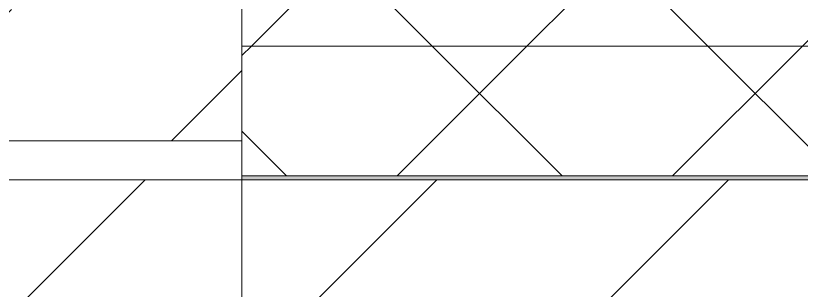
# Model space of a CAD drawing. Header units: millimetres. Extents: x -515342 to 330399, y -224905 to 507333.
# Drawn here: x 258711 to 259315, y 91216 to 91428 of the extents above; entities that cross this region are included whole.
import ezdxf

# ---------------------------------------------------------------- set-up
doc = ezdxf.new("R2010")
doc.units = ezdxf.units.MM
doc.layers.get('0').update_dxf_attribs({"lineweight": 0})
for name, color, linetype, lineweight in [('Крыша', 7, 'Continuous', 0), ('Перекрытие', 7, 'Continuous', 0), ('Стены внутренние', 7, 'Continuous', 0), ('Стены несущие', 7, 'Continuous', 0)]:
    doc.layers.add(name, color=color, linetype=linetype, lineweight=lineweight)
pattern_1 = [(45, (255037.12, 95610.5), (-224.506, 224.506), []), (45, (255261.63, 95610.5), (-224.506, 224.506), [396.875, -79.375, 3.353, -76.022])]
pattern_2 = [(45, (255037.12, 95610.5), (-106.066, 106.066), []), (135, (255037.12, 95610.5), (-106.066, -106.066), [])]

# ---------------------------------------------------------------- blocks, each defined once
blk = doc.blocks.new('СД_Люблино_Фасады_rvt-2-О_АР_П_Разрез 2-2')
at = {"layer": 'Стены внутренние'}
h = blk.add_hatch(dxfattribs=at)
h.set_pattern_fill('FP_37', color=256, style=0, pattern_type=2)
h.set_pattern_definition([(45, (-6322.6, 7579.1), (-224.506, 224.506), []), (45, (-6098.08, 7579.1), (-224.506, 224.506), [396.875, -79.375, 3.353, -76.022])])
h.paths.add_polyline_path([(-2883.41, 3300), (-2475, 3300), (-2475, 4160), (-2975, 4160), (-2975, 3300)])
h.paths.add_polyline_path([(-2975, 6020), (-2475, 6020), (-2475, 7510), (-2975, 7510), (-2975, 6066.26)])
h.paths.add_polyline_path([(-2883.41, 9370), (-2475, 9370), (-2475, 10810), (-2975, 10810), (-2975, 9370)])
h.paths.add_polyline_path([(-2975, 12670), (-2475, 12670), (-2475, 13250), (-2975, 13250), (-2975, 12698.09)])
at = {"layer": 'Стены несущие'}
for p, q in [((-2475, 3300), (-2475, 4100)), ((-2975, 3300), (-2475, 3300))]:
    blk.add_line(p, q, dxfattribs=at)

msp = doc.modelspace()

# ---------------------------------------------------------------- hatches: boundary and pattern name
at = {"layer": 'Крыша'}
h = msp.add_hatch(dxfattribs=at)
h.set_pattern_fill('FP_41', color=256, style=0, pattern_type=2)
h.set_pattern_definition(pattern_2)
h.paths.add_polyline_path([(259011.9355, 91404.3929), (259141.9354, 91404.3929), (259141.9354, 91504.3929), (258884.7107, 91504.3929), (258884.7107, 91404.3929), (258904.8089, 91404.3929)])
h = msp.add_hatch(dxfattribs=at)
h.set_pattern_fill('FP_41', color=256, style=0, pattern_type=2)
h.set_pattern_definition(pattern_2)
h.paths.add_polyline_path([(262011.4824, 91404.3929), (262054.7706, 91404.3929), (262054.7706, 91504.3929), (259141.9354, 91504.3929), (259141.9354, 91404.3929), (261797.2291, 91404.3929)])
h = msp.add_hatch(dxfattribs=at)
h.set_pattern_fill('FP_41', color=256, style=0, pattern_type=2)
h.set_pattern_definition(pattern_2)
h.paths.add_polyline_path([(259011.9355, 91304.3929), (259141.9354, 91304.3929), (259141.9354, 91404.3929), (258884.7107, 91404.3929), (258884.7107, 91304.3929), (258904.8089, 91304.3929)])
h = msp.add_hatch(dxfattribs=at)
h.set_pattern_fill('FP_41', color=256, style=0, pattern_type=2)
h.set_pattern_definition(pattern_2)
h.paths.add_polyline_path([(260083.2023, 91304.3929), (262054.7706, 91304.3929), (262054.7706, 91404.3929), (259141.9354, 91404.3929), (259141.9354, 91304.3929), (259976.0756, 91304.3929)])
for points in [[(259141.9354, 91301.3929), (259141.9354, 91304.3929), (258884.7107, 91304.3929), (258884.7107, 91301.3929), (259119.0622, 91301.3929)], [(262054.7706, 91301.3929), (262054.7706, 91304.3929), (259141.9354, 91304.3929), (259141.9354, 91301.3929), (262011.4824, 91301.3929)]]:
    msp.add_hatch(color=256, dxfattribs=at).paths.add_polyline_path(points)
at = {"layer": 'Перекрытие'}
h = msp.add_hatch(dxfattribs=at)
h.set_pattern_fill('FP_37', color=256, style=0, pattern_type=2)
h.set_pattern_definition(pattern_1)
h.paths.add_polyline_path([(255691.0087, 91081.3929), (258884.7706, 91081.3929), (258884.7706, 91301.3929), (251964.7107, 91301.3929), (251964.7107, 91081.3929), (255583.882, 91081.3929)])
h = msp.add_hatch(dxfattribs=at)
h.set_pattern_fill('FP_37', color=256, style=0, pattern_type=2)
h.set_pattern_definition(pattern_1)
h.paths.add_polyline_path([(258884.7107, 91081.3929), (263684.7706, 91081.3929), (263684.7706, 91301.3929), (258884.7107, 91301.3929), (258884.7107, 91150.175)])

# ---------------------------------------------------------------- linework, layer by layer
at = {"layer": 'Крыша'}
for p, q in [((258884.7107, 91814.3841), (258884.7107, 91304.3929)), ((258884.7107, 91404.3929), (264967.6058, 91404.3929)), ((258884.7107, 91304.3929), (258884.7107, 91301.3929)), ((258884.7107, 91304.3929), (264967.6058, 91304.3929))]:
    msp.add_line(p, q, dxfattribs=at)
at = {"layer": 'Перекрытие'}
for p, q in [((263684.7706, 91301.3929), (251984.7107, 91301.3929)), ((258884.7107, 91301.3929), (258884.7107, 91081.3929)), ((258884.7706, 91081.3929), (258884.7706, 91301.3929))]:
    msp.add_line(p, q, dxfattribs=at)

# ---------------------------------------------------------------- block references
msp.add_blockref('СД_Люблино_Фасады_rvt-2-О_АР_П_Разрез 2-2', (261359.7107, 88031.3929))

doc.saveas('drawing.dxf')
